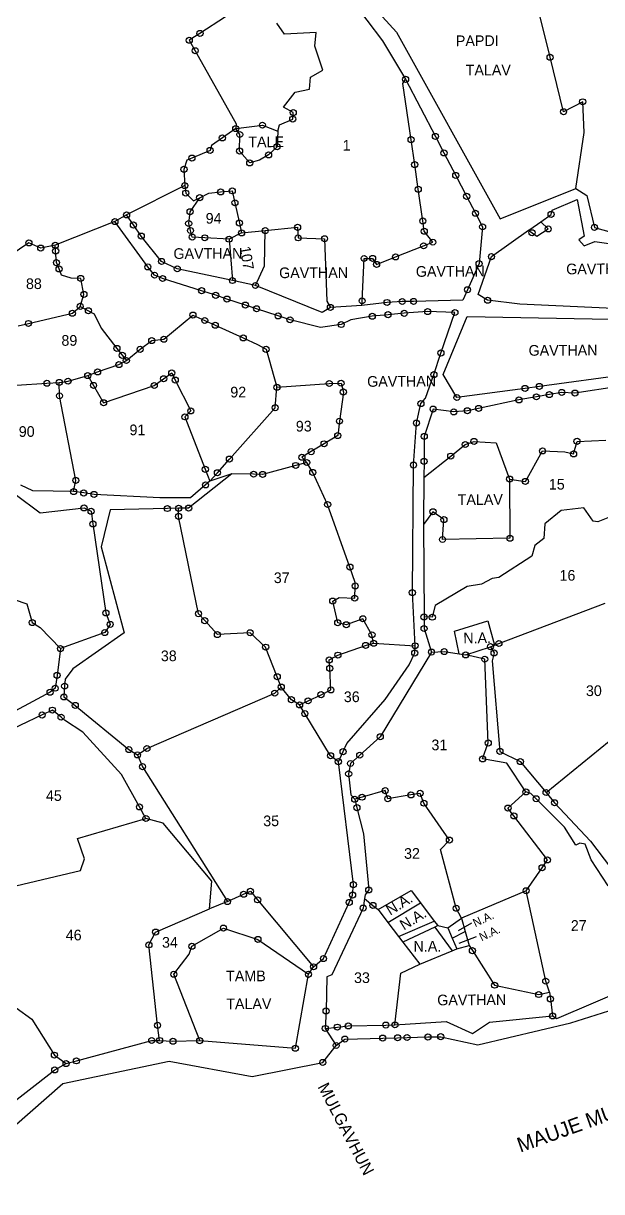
# Model space of a CAD drawing. Header units: metres. Extents: x 267555 to 271401, y 2138064 to 2142263.
# Drawn here: x 269843 to 270337, y 2140631 to 2141627 of the extents above; entities that cross this region are included whole.
import ezdxf

# ---------------------------------------------------------------- set-up
doc = ezdxf.new("R2010")
doc.units = ezdxf.units.M
for name, color, linetype in [('OFF', 1, 'Continuous'), ('POLY_PARCEL', 6, 'Continuous'), ('POLY_ROAD', 30, 'Continuous'), ('POLY_WATER', 4, 'Continuous'), ('SYM_STONE', 1, 'Continuous'), ('TEXT_MAPIN', 7, 'Continuous'), ('TEXT_MAPOUT', 7, 'Continuous'), ('TEXT_PARCEL', 7, 'Continuous'), ('V_BOUND_LINE', 7, 'Continuous')]:
    doc.layers.add(name, color=color, linetype=linetype)
doc.styles.add('TEXT_MAP', font='', dxfattribs={"height": 2.5})
doc.styles.get('TEXT_MAP').set_extended_font_data('Kruti Dev 050')
doc.dimstyles.get("Standard").update_dxf_attribs({"dimtxt": 0.18, "dimasz": 0.18, "dimexe": 0.18, "dimexo": 0.0625, "dimgap": 0.09, "dimtad": 0, "dimtih": 1, "dimtoh": 1, "dimdec": 4, "dimzin": 0, "dimdsep": 46, "dimtxsty": 'Standard', "dimcen": 0.09, "dimadec": 0, "dimazin": 0, "dimtfac": 1, "dimtdec": 4, "dimtofl": 0, "dimtmove": 0, "dimatfit": 3, "dimfxl": 1, "dimtolj": 1, "dimtzin": 0, "dimarcsym": 0})

msp = doc.modelspace()

# ---------------------------------------------------------------- linework, layer by layer
at = {"layer": 'OFF'}
msp.add_line((270021.19, 2141243.12), (270002.51, 2141236.79), dxfattribs=at)
at = {"layer": 'POLY_PARCEL'}
for p, q in [((270066.24, 2141617.92), (270059.65, 2141627.34)), ((270093.16, 2141619.51), (270066.24, 2141617.92)), ((270092, 2141607.63), (270093.16, 2141619.51)), ((270098.9, 2141587.31), (270092, 2141607.63)), ((270088.25, 2141581.2), (270098.9, 2141587.31)), ((270087.57, 2141571.02), (270088.25, 2141581.2)), ((270167.28, 2141576.01), (270169.48, 2141579.45)), ((270174.2, 2141527.97), (270167.28, 2141576.01)), ((270065.33, 2141555.64), (270075.22, 2141568.53)), ((270075.22, 2141568.53), (270087.57, 2141571.02)), ((270073.6, 2141551.08), (270065.33, 2141555.64)), ((270061.77, 2141540.6), (270073.15, 2141545.5)), ((270073.15, 2141545.5), (270073.6, 2141551.08)), ((270060.36, 2141535.28), (270061.77, 2141540.6)), ((270177.26, 2141506.75), (270174.2, 2141527.97)), ((270180.29, 2141485.73), (270177.26, 2141506.75)), ((269981.06, 2141488.82), (269981.81, 2141482.41)), ((270184.18, 2141458.67), (270180.29, 2141485.73)), ((269981.81, 2141482.41), (269988.59, 2141475.88)), ((269985.52, 2141466.53), (269993.75, 2141478.52)), ((269988.59, 2141475.88), (269993.75, 2141478.52)), ((269993.75, 2141478.52), (270001.53, 2141482.51)), ((270001.53, 2141482.51), (270011.64, 2141483.43)), ((270011.64, 2141483.43), (270021.58, 2141484.33)), ((270021.58, 2141484.33), (270023.83, 2141474.15)), ((269984.36, 2141456.51), (269985.52, 2141466.53)), ((270023.83, 2141474.15), (270027.66, 2141456.9)), ((269985.91, 2141450.52), (269984.36, 2141456.51)), ((270027.66, 2141456.9), (270029.53, 2141448.44)), ((270185.45, 2141449.9), (270184.18, 2141458.67)), ((270291.22, 2141451.88), (270284.81, 2141457.99)), ((269987.36, 2141444.95), (269985.91, 2141450.52)), ((270029.53, 2141448.44), (270018.83, 2141443.12)), ((270029.53, 2141448.44), (270049.68, 2141450.46)), ((270048.96, 2141420.54), (270049.68, 2141450.46)), ((270049.68, 2141450.46), (270077.33, 2141453.24)), ((270077.33, 2141453.24), (270077.8, 2141444.25)), ((270192.76, 2141440.57), (270185.45, 2141449.9)), ((270274.51, 2141450.69), (270277.41, 2141448.61)), ((270277.41, 2141448.61), (270281.48, 2141445.68)), ((270281.48, 2141445.68), (270291.22, 2141451.88)), ((269870.81, 2141433.1), (269870.46, 2141438)), ((269998.13, 2141444.32), (269987.36, 2141444.95)), ((270018.83, 2141443.12), (269998.13, 2141444.32)), ((270018.83, 2141443.12), (270021.75, 2141407.88)), ((270077.8, 2141444.25), (270100.32, 2141443.5)), ((270100.32, 2141443.5), (270102.3, 2141390.38)), ((270160.9, 2141427.98), (270184.93, 2141437.47)), ((270184.93, 2141437.47), (270192.76, 2141440.57)), ((269871.52, 2141423.13), (269870.81, 2141433.1)), ((270132.42, 2141390.55), (270134.12, 2141426.68)), ((270134.12, 2141426.68), (270141.38, 2141426.71)), ((270141.38, 2141426.71), (270144.74, 2141421.59)), ((270144.74, 2141421.59), (270160.9, 2141427.98)), ((269873.72, 2141417.75), (269871.52, 2141423.13)), ((269875.9, 2141412.39), (269873.72, 2141417.75)), ((270041.36, 2141403.64), (270048.96, 2141420.54)), ((269884.08, 2141409.95), (269875.9, 2141412.39)), ((269892.23, 2141409.7), (269884.08, 2141409.95)), ((269894.92, 2141396.05), (269892.23, 2141409.7)), ((269891.77, 2141385.86), (269894.92, 2141396.05)), ((269885.1, 2141380.01), (269891.77, 2141385.86)), ((269891.77, 2141385.86), (269898.77, 2141382.14)), ((270102.3, 2141390.38), (270105.29, 2141384.93)), ((270132.24, 2141386.71), (270132.25, 2141386.9)), ((270132.25, 2141386.9), (270132.42, 2141390.55)), ((269847.6, 2141371.27), (269885.1, 2141380.01)), ((269898.77, 2141382.14), (269903.73, 2141379.52)), ((269903.73, 2141379.52), (269909.61, 2141367.34)), ((269963.16, 2141357.79), (269987.96, 2141378.42)), ((269987.96, 2141378.42), (269998.11, 2141373.81)), ((269838.87, 2141369.24), (269847.6, 2141371.27)), ((269909.61, 2141367.34), (269923.11, 2141350.01)), ((269998.11, 2141373.81), (270007.04, 2141369.75)), ((270007.04, 2141369.75), (270030.92, 2141358.91)), ((269942.92, 2141349.22), (269952.85, 2141356.7)), ((269952.85, 2141356.7), (269963.16, 2141357.79)), ((270030.92, 2141358.91), (270043.06, 2141353.39)), ((269923.11, 2141350.01), (269927.71, 2141344.11)), ((269931.16, 2141339.68), (269942.92, 2141349.22)), ((270043.06, 2141353.39), (270050.38, 2141349.23)), ((270050.38, 2141349.23), (270059.7, 2141316.87)), ((269906.6, 2141329.91), (269924.84, 2141336.21)), ((269924.84, 2141336.21), (269931.16, 2141339.68)), ((269927.71, 2141344.11), (269931.16, 2141339.68)), ((269881.36, 2141322.08), (269898.24, 2141326.84)), ((269898.24, 2141326.84), (269906.6, 2141329.91)), ((269898.24, 2141326.84), (269903.15, 2141318.42)), ((269962.99, 2141324.12), (269969.89, 2141329.09)), ((269969.89, 2141329.09), (269972.94, 2141323)), ((269837.37, 2141318.52), (269863.3, 2141320.29)), ((269863.3, 2141320.29), (269873.94, 2141321.02)), ((269873.94, 2141321.02), (269881.36, 2141322.08)), ((269874.1, 2141309.56), (269873.94, 2141321.02)), ((269903.15, 2141318.42), (269911.74, 2141303.66)), ((269911.74, 2141303.66), (269954.97, 2141318.35)), ((269954.97, 2141318.35), (269962.99, 2141324.12)), ((269972.94, 2141323), (269986.17, 2141296.67)), ((270058.19, 2141299.37), (270059.7, 2141316.87)), ((270059.7, 2141316.87), (270104.32, 2141320.08)), ((270104.32, 2141320.08), (270114.46, 2141320.35)), ((270104.32, 2141320.08), (270104.32, 2141320.08)), ((270114.46, 2141320.35), (270116.38, 2141312.83)), ((269888.02, 2141237.42), (269874.1, 2141309.56)), ((270116.38, 2141312.83), (270113.06, 2141287.97)), ((269986.17, 2141296.67), (269981.13, 2141291.63)), ((270019.12, 2141255.61), (270058.19, 2141299.37)), ((269981.13, 2141291.63), (269998.56, 2141246.91)), ((270113.06, 2141287.97), (270111.55, 2141275.67)), ((270099.96, 2141268.66), (270088.9, 2141261.97)), ((270111.55, 2141275.67), (270099.96, 2141268.66)), ((270312.87, 2141260), (270315.82, 2141270.75)), ((270315.82, 2141270.75), (270340.55, 2141271.62)), ((270088.9, 2141261.97), (270081.01, 2141257.21)), ((270081.01, 2141257.21), (270085.13, 2141252.7)), ((270271.76, 2141236.59), (270286.38, 2141262.62)), ((270286.38, 2141262.62), (270305.37, 2141261.71)), ((270305.37, 2141261.71), (270312.87, 2141260)), ((269998.56, 2141246.91), (270002.51, 2141236.79)), ((270008.88, 2141244.01), (270019.12, 2141255.61)), ((270075.75, 2141250.19), (270047.44, 2141242.6)), ((270085.13, 2141252.7), (270075.75, 2141250.19)), ((270090.24, 2141244.26), (270085.13, 2141252.7)), ((269886.13, 2141227.92), (269888.02, 2141237.42)), ((270002.51, 2141236.79), (270008.88, 2141244.01)), ((270039.8, 2141242.75), (270021.19, 2141243.12)), ((270047.44, 2141242.6), (270039.8, 2141242.75)), ((270102.98, 2141216.89), (270090.24, 2141244.26)), ((270258.27, 2141238.61), (270271.76, 2141236.59)), ((270121.96, 2141163.51), (270102.98, 2141216.89)), ((269975.79, 2141206.75), (269975.75, 2141213.67)), ((269992.74, 2141123.8), (269975.79, 2141206.75)), ((270302.2, 2141211.74), (270288.42, 2141200.54)), ((270321.51, 2141214.09), (270302.2, 2141211.74)), ((270329.67, 2141202.62), (270321.51, 2141214.09)), ((270344.9, 2141206.62), (270333.62, 2141202.26)), ((270288.42, 2141200.54), (270287.54, 2141187.92)), ((270333.62, 2141202.26), (270329.67, 2141202.62)), ((270287.54, 2141187.92), (270279.68, 2141181.87)), ((270279.68, 2141181.87), (270277.2, 2141172.88)), ((270277.2, 2141172.88), (270249.19, 2141154.77)), ((270126.59, 2141150.49), (270121.96, 2141163.51)), ((270126.1, 2141137.05), (270126.48, 2141147.44)), ((270126.48, 2141147.44), (270126.59, 2141150.49)), ((270221.97, 2141147.06), (270194.79, 2141130.64)), ((270234.32, 2141149.08), (270221.97, 2141147.06)), ((270243.29, 2141153.9), (270234.32, 2141149.08)), ((270249.19, 2141154.77), (270243.29, 2141153.9)), ((270107.3, 2141134.54), (270112.92, 2141137.55)), ((270112.92, 2141137.55), (270126.1, 2141137.05)), ((269835.45, 2141135.9), (269846.3, 2141132.19)), ((269846.3, 2141132.19), (269850.85, 2141116.22)), ((270111.58, 2141116.11), (270107.3, 2141134.54)), ((270194.79, 2141130.64), (270192.31, 2141120.8)), ((270249.14, 2141098.4), (270339.8, 2141132.74)), ((269998.1, 2141117.86), (269992.74, 2141123.8)), ((270008.85, 2141105.96), (269998.1, 2141117.86)), ((270133.04, 2141119.49), (270118.92, 2141114.34)), ((270140.83, 2141105.79), (270133.04, 2141119.49)), ((270192.31, 2141120.8), (270185.22, 2141121.05)), ((270211.19, 2141108.83), (270239.81, 2141117.67)), ((270239.81, 2141117.67), (270245.25, 2141096.93)), ((269850.85, 2141116.22), (269857.47, 2141112.01)), ((269857.47, 2141112.01), (269874.94, 2141094.01)), ((270036.81, 2141107.53), (270008.85, 2141105.96)), ((270050.06, 2141095.28), (270036.81, 2141107.53)), ((270118.92, 2141114.34), (270111.58, 2141116.11)), ((270215.18, 2141089.5), (270211.19, 2141108.83)), ((270111.72, 2141088.46), (270135.34, 2141096.74)), ((270135.34, 2141096.74), (270142.18, 2141098.55)), ((270142.18, 2141098.55), (270140.83, 2141105.79)), ((270142.18, 2141098.55), (270177.64, 2141096.42)), ((270241.95, 2141095.67), (270245.25, 2141096.93)), ((270245.25, 2141096.93), (270249.14, 2141098.4)), ((270059.93, 2141070.03), (270050.06, 2141095.28)), ((270104.39, 2141084.32), (270111.72, 2141088.46)), ((270191.62, 2141091.04), (270202.44, 2141091.45)), ((270202.44, 2141091.45), (270215.18, 2141089.5)), ((270215.18, 2141089.5), (270220.88, 2141088.62)), ((270104.76, 2141077.19), (270104.39, 2141084.32)), ((270105.71, 2141058.77), (270104.76, 2141077.19)), ((270063.38, 2141061.19), (270059.93, 2141070.03)), ((270057.81, 2141056.03), (270063.38, 2141061.19)), ((270072.04, 2141050.48), (270063.38, 2141061.19)), ((270097.3, 2141054.74), (270105.71, 2141058.77)), ((269948.74, 2141008.85), (270057.81, 2141056.03)), ((270079, 2141045.98), (270072.04, 2141050.48)), ((270079, 2141045.98), (270086.3, 2141049.48)), ((270086.3, 2141049.48), (270097.3, 2141054.74)), ((270083.5, 2141038.62), (270079, 2141045.98)), ((270105.51, 2141002.64), (270083.5, 2141038.62)), ((270289.37, 2140971.31), (270358.65, 2141027.58)), ((269940.68, 2141003.36), (269948.74, 2141008.85)), ((270112.1, 2140997.6), (270105.51, 2141002.64)), ((270132.32, 2140967.32), (270126.1, 2140965.57)), ((270152.09, 2140972.91), (270132.32, 2140967.32)), ((270154.31, 2140966), (270152.09, 2140972.91)), ((270174.07, 2140969.3), (270154.31, 2140966)), ((270181.93, 2140970.61), (270174.07, 2140969.3)), ((270185.13, 2140962.2), (270181.93, 2140970.61)), ((270256.91, 2140958.03), (270272.23, 2140971.78)), ((270206.88, 2140930.75), (270185.13, 2140962.2)), ((270261.99, 2140951.36), (270256.91, 2140958.03)), ((269889.39, 2140932.13), (269947.92, 2140949.18)), ((270290.57, 2140913.87), (270261.99, 2140951.36)), ((269895.49, 2140914.65), (269889.39, 2140932.13)), ((270199.28, 2140922.82), (270206.88, 2140930.75)), ((270212.69, 2140872.64), (270199.28, 2140922.82)), ((270199.28, 2140922.82), (270199.28, 2140922.82)), ((270199.28, 2140922.82), (270199.28, 2140922.82)), ((269892.03, 2140904.87), (269895.49, 2140914.65)), ((270285.97, 2140907.21), (270290.57, 2140913.87)), ((269810.73, 2140885.45), (269892.03, 2140904.87)), ((270272.41, 2140887.56), (270285.97, 2140907.21)), ((270145.97, 2140871.55), (270174.13, 2140887.78)), ((270174.13, 2140887.78), (270182.21, 2140877.16)), ((270272.41, 2140887.56), (270217.2, 2140864.21)), ((270289.12, 2140810.46), (270272.41, 2140887.56)), ((270017.48, 2140878.34), (270031.26, 2140884.54)), ((270031.26, 2140884.54), (270037.07, 2140887.14)), ((270037.07, 2140887.14), (270043.23, 2140879.77)), ((270043.23, 2140879.77), (270090.94, 2140822.71)), ((270134.56, 2140880.81), (270141.61, 2140875.09)), ((269956.13, 2140852.34), (270002.05, 2140872.09)), ((270141.61, 2140875.09), (270145.97, 2140871.55)), ((270145.97, 2140871.55), (270154.48, 2140860.38)), ((270154.48, 2140860.38), (270182.21, 2140877.16)), ((270182.21, 2140877.16), (270193.93, 2140861.74)), ((270217.2, 2140864.21), (270212.69, 2140872.64)), ((270154.48, 2140860.38), (270163.53, 2140848.53)), ((270163.53, 2140848.53), (270193.93, 2140861.74)), ((270193.93, 2140861.74), (270196.92, 2140857.81)), ((270196.92, 2140857.81), (270194.33, 2140856.58)), ((270196.92, 2140857.81), (270205.44, 2140855.97)), ((270205.44, 2140855.97), (270217.2, 2140864.21)), ((270217.2, 2140864.21), (270220.39, 2140852.75)), ((269950.4, 2140841.41), (269956.13, 2140852.34)), ((270163.53, 2140848.53), (270167.17, 2140843.75)), ((270194.33, 2140856.58), (270167.17, 2140843.75)), ((270194.33, 2140856.58), (270209.12, 2140836.27)), ((270205.44, 2140855.97), (270209.3, 2140847.12)), ((270209.3, 2140847.12), (270220.39, 2140852.75)), ((270220.39, 2140852.75), (270223.66, 2140841)), ((269957.78, 2140772.8), (269950.4, 2140841.41)), ((270167.17, 2140843.75), (270181.53, 2140824.91)), ((270209.12, 2140836.27), (270213.28, 2140837.98)), ((270209.3, 2140847.12), (270213.28, 2140837.98)), ((270213.28, 2140837.98), (270223.66, 2140841)), ((270223.66, 2140841), (270226.57, 2140836.48)), ((270181.53, 2140824.91), (270209.12, 2140836.27)), ((270226.57, 2140836.48), (270245.53, 2140807.01)), ((270165.42, 2140817.24), (270181.53, 2140824.91)), ((270160.43, 2140773.2), (270165.42, 2140817.24)), ((270292.38, 2140801.14), (270289.12, 2140810.46)), ((270245.53, 2140807.01), (270283.11, 2140799.06)), ((270283.11, 2140799.06), (270292.38, 2140801.14)), ((270292.38, 2140801.14), (270293.13, 2140795.28)), ((269823.66, 2140797.47), (269850.54, 2140777.98)), ((270293.13, 2140795.28), (270294.99, 2140780.82)), ((269850.54, 2140777.98), (269869.71, 2140747.39)), ((269959.57, 2140759.89), (269957.78, 2140772.8)), ((269869.71, 2140747.39), (269879.69, 2140740.21))]:
    msp.add_line(p, q, dxfattribs=at)
at = {"layer": 'POLY_ROAD'}
for p, q in [((270129.89, 2141654.6), (270161.88, 2141619.56)), ((270122.92, 2141647.74), (270149.74, 2141612.34)), ((270161.88, 2141619.56), (270250.26, 2141460.45)), ((270149.74, 2141612.34), (270169.48, 2141579.45)), ((270169.48, 2141579.45), (270194.91, 2141530.77)), ((270194.91, 2141530.77), (270202.28, 2141516.67)), ((270202.28, 2141516.67), (270212.29, 2141497.51)), ((270212.29, 2141497.51), (270221.62, 2141479.68)), ((270250.26, 2141460.45), (270314.92, 2141486.31)), ((270314.92, 2141486.31), (270324.32, 2141480.39)), ((270221.62, 2141479.68), (270229.16, 2141465.25)), ((270294.56, 2141467.99), (270316.03, 2141477)), ((270316.03, 2141477), (270322.05, 2141445.77)), ((270324.32, 2141480.39), (270330.71, 2141453.18)), ((270229.16, 2141465.25), (270235.21, 2141453.67)), ((270293.71, 2141464.3), (270294.56, 2141467.99)), ((269949.5, 2141419.46), (269921.41, 2141458.15)), ((269937.16, 2141455.25), (269931.34, 2141463.78)), ((270275.46, 2141451.36), (270284.81, 2141457.99)), ((270284.81, 2141457.99), (270293.71, 2141464.3)), ((269943.89, 2141445.76), (269937.16, 2141455.25)), ((269961.18, 2141424.22), (269943.89, 2141445.76)), ((270235.21, 2141453.67), (270232.23, 2141422.34)), ((270242.82, 2141428.23), (270274.51, 2141450.69)), ((270274.51, 2141450.69), (270275.46, 2141451.36)), ((270322.05, 2141445.77), (270317.29, 2141442.7)), ((270330.71, 2141453.18), (270368.55, 2141442.29)), ((270317.29, 2141442.7), (270321.88, 2141437.52)), ((270321.88, 2141437.52), (270330.99, 2141441.03)), ((270330.99, 2141441.03), (270387.96, 2141433.5)), ((270231.46, 2141396.04), (270242.82, 2141428.23)), ((269955.2, 2141412.45), (269949.5, 2141419.46)), ((269974.65, 2141417.86), (269961.18, 2141424.22)), ((270021.75, 2141407.88), (269974.65, 2141417.86)), ((270232.23, 2141422.34), (270222.35, 2141400.05)), ((269962.11, 2141409.6), (269955.2, 2141412.45)), ((269995.39, 2141399.22), (269962.11, 2141409.6)), ((270041.36, 2141403.64), (270021.75, 2141407.88)), ((270007.41, 2141395.26), (269995.39, 2141399.22)), ((270098.3, 2141380.52), (270041.36, 2141403.64)), ((270222.35, 2141400.05), (270218.35, 2141391.03)), ((270239.52, 2141391.09), (270231.46, 2141396.04)), ((270017.02, 2141392.1), (270007.41, 2141395.26)), ((270032.75, 2141386.92), (270017.02, 2141392.1)), ((270042.26, 2141383.79), (270032.75, 2141386.92)), ((270132.24, 2141386.71), (270105.29, 2141384.93)), ((270153.72, 2141389.17), (270132.24, 2141386.71)), ((270166.62, 2141389.98), (270153.72, 2141389.17)), ((270176.28, 2141390.05), (270166.62, 2141389.98)), ((270218.35, 2141391.03), (270176.28, 2141390.05)), ((270267.14, 2141387.75), (270239.52, 2141391.09)), ((270409.51, 2141381.06), (270267.14, 2141387.75)), ((270060.72, 2141377.71), (270042.26, 2141383.79)), ((270070.84, 2141374.38), (270060.72, 2141377.71)), ((270105.29, 2141384.93), (270098.3, 2141380.52)), ((270141.08, 2141377.45), (270122.64, 2141374.25)), ((270154.52, 2141378.76), (270141.08, 2141377.45)), ((270168.32, 2141379.91), (270154.52, 2141378.76)), ((270188.26, 2141381.4), (270168.32, 2141379.91)), ((270211.65, 2141380.6), (270188.26, 2141381.4)), ((270199.65, 2141346.08), (270211.65, 2141380.6)), ((270201.53, 2141327.62), (270222.13, 2141377.25)), ((270222.13, 2141377.25), (270410.92, 2141373.81)), ((270096.77, 2141367.94), (270070.84, 2141374.38)), ((270114.54, 2141370.35), (270096.77, 2141367.94)), ((270122.64, 2141374.25), (270114.54, 2141370.35)), ((270193.66, 2141327.7), (270199.65, 2141346.08)), ((270186.41, 2141307.58), (270193.66, 2141327.7)), ((270213.28, 2141308.12), (270201.53, 2141327.62)), ((270400.03, 2141333.15), (270283.74, 2141317.56)), ((270271.51, 2141315.92), (270213.28, 2141308.12)), ((270283.74, 2141317.56), (270271.51, 2141315.92)), ((270351.15, 2141317.43), (270314.08, 2141311.92)), ((270182.57, 2141302.93), (270186.41, 2141307.58)), ((270266.23, 2141306.07), (270231.85, 2141298.84)), ((270281.14, 2141308.69), (270266.23, 2141306.07)), ((270292.2, 2141310.63), (270281.14, 2141308.69)), ((270302.83, 2141312.5), (270292.2, 2141310.63)), ((270314.08, 2141311.92), (270302.83, 2141312.5)), ((270178.79, 2141286.3), (270182.57, 2141302.93)), ((270193.01, 2141298.3), (270185.41, 2141274.99)), ((270210.64, 2141295.84), (270193.01, 2141298.3)), ((270222.23, 2141296.82), (270210.64, 2141295.84)), ((270231.85, 2141298.84), (270222.23, 2141296.82)), ((270176.26, 2141250.54), (270178.79, 2141286.3)), ((270185.41, 2141274.99), (270185.24, 2141253.67)), ((270175.26, 2141141.79), (270176.26, 2141250.54)), ((270185.24, 2141253.67), (270185.13, 2141239.8)), ((270021.19, 2141243.12), (269984.33, 2141213.86)), ((270002.51, 2141236.79), (269998.73, 2141233.56)), ((270185.13, 2141239.8), (270184.84, 2141202.03)), ((269851.2, 2141228.58), (269841.19, 2141233.51)), ((269886.13, 2141227.92), (269851.2, 2141228.58)), ((269894.8, 2141226.72), (269886.13, 2141227.92)), ((269903.6, 2141225.51), (269894.8, 2141226.72)), ((269998.73, 2141233.56), (269985.95, 2141222.59)), ((269836.2, 2141225.65), (269857.54, 2141209.93)), ((269959.75, 2141222.46), (269903.6, 2141225.51)), ((269985.95, 2141222.59), (269959.75, 2141222.46)), ((269857.54, 2141209.93), (269895.01, 2141213.97)), ((269895.01, 2141213.97), (269901.04, 2141211.15)), ((269901.04, 2141211.15), (269902.62, 2141200.3)), ((269917.27, 2141212.39), (269909.69, 2141180.68)), ((269966.16, 2141213.46), (269917.27, 2141212.39)), ((269975.75, 2141213.67), (269966.16, 2141213.46)), ((269984.33, 2141213.86), (269975.75, 2141213.67)), ((269902.62, 2141200.3), (269913.69, 2141124.44)), ((270184.84, 2141202.03), (270184.85, 2141199.85)), ((270184.85, 2141199.85), (270185.22, 2141121.05)), ((269909.69, 2141180.68), (269929.38, 2141107.41)), ((270177.64, 2141096.42), (270175.26, 2141141.79)), ((269913.69, 2141124.44), (269917.36, 2141114.69)), ((270185.22, 2141121.05), (270185.26, 2141111.16)), ((269912.76, 2141107.71), (269874.94, 2141094.01)), ((269929.38, 2141107.41), (269885.43, 2141076.84)), ((269917.36, 2141114.69), (269912.76, 2141107.71)), ((270185.26, 2141111.16), (270191.62, 2141091.04)), ((269874.94, 2141094.01), (269872.01, 2141071.17)), ((270191.62, 2141091.04), (270147.87, 2141018.88)), ((270172.42, 2141080.14), (270177.3, 2141090.29)), ((270177.3, 2141090.29), (270177.64, 2141096.42)), ((270220.88, 2141088.62), (270241.95, 2141095.67)), ((270237.13, 2141085), (270220.88, 2141088.62)), ((270241.95, 2141095.67), (270244.99, 2141090.36)), ((270244.99, 2141090.36), (270243.4, 2141083.64)), ((269885.43, 2141076.84), (269878.9, 2141067.93)), ((270151.95, 2141050.68), (270172.42, 2141080.14)), ((270240.03, 2141013.54), (270237.13, 2141085)), ((270243.4, 2141083.64), (270250.04, 2141006.36)), ((269872.01, 2141071.17), (269870.44, 2141060.26)), ((269878.9, 2141067.93), (269878.47, 2141062)), ((269866.01, 2141056.84), (269784.82, 2141013.35)), ((269870.44, 2141060.26), (269866.01, 2141056.84)), ((269878.47, 2141062), (269877.82, 2141052.86)), ((269877.82, 2141052.86), (269887.52, 2141045.57)), ((270119.37, 2141013.08), (270151.95, 2141050.68)), ((269859.28, 2141037.42), (269780.48, 2141000.19)), ((269868.02, 2141041.56), (269859.28, 2141037.42)), ((269875.46, 2141035.56), (269868.02, 2141041.56)), ((269887.52, 2141045.57), (269933.31, 2141007.95)), ((269878.5, 2141033.11), (269875.46, 2141035.56)), ((269894.01, 2141022.76), (269878.5, 2141033.11)), ((269926.88, 2140986.61), (269894.01, 2141022.76)), ((270147.87, 2141018.88), (270130.36, 2141003.14)), ((269933.31, 2141007.95), (269940.68, 2141003.36)), ((270116.12, 2141006.16), (270119.37, 2141013.08)), ((270235.21, 2140999.97), (270240.03, 2141013.54)), ((269940.68, 2141003.36), (269944.98, 2140993.34)), ((270112.1, 2140997.6), (270116.12, 2141006.16)), ((270124.99, 2140892.77), (270112.1, 2140997.6)), ((270130.36, 2141003.14), (270122.48, 2140996.06)), ((270255.88, 2140996.48), (270235.21, 2140999.97)), ((270250.04, 2141006.36), (270267.43, 2140997.72)), ((270267.43, 2140997.72), (270289.37, 2140971.31)), ((269944.98, 2140993.34), (270017.48, 2140878.34)), ((270122.48, 2140996.06), (270120.9, 2140987.25)), ((270120.9, 2140987.25), (270122.84, 2140969.43)), ((270272.23, 2140971.78), (270255.88, 2140996.48)), ((269942.36, 2140959.06), (269926.88, 2140986.61)), ((270122.84, 2140969.43), (270126.1, 2140965.57)), ((270276.47, 2140970.48), (270272.23, 2140971.78)), ((270280.95, 2140965.98), (270276.47, 2140970.48)), ((270289.37, 2140971.31), (270296.62, 2140962.59)), ((269947.92, 2140949.18), (269942.36, 2140959.06)), ((270126.1, 2140965.57), (270127.94, 2140958.38)), ((270127.94, 2140958.38), (270133.67, 2140935.97)), ((270305.13, 2140941.67), (270280.95, 2140965.98)), ((270296.62, 2140962.59), (270327.46, 2140929.69)), ((269962.65, 2140945.08), (269947.92, 2140949.18)), ((270004.25, 2140895.86), (269962.65, 2140945.08)), ((270314.94, 2140926.43), (270305.13, 2140941.67)), ((270133.67, 2140935.97), (270138.08, 2140888.28)), ((270318.18, 2140928.07), (270314.94, 2140926.43)), ((270322.82, 2140927.17), (270318.18, 2140928.07)), ((270327.46, 2140929.69), (270355.93, 2140892.08)), ((270327.98, 2140913.99), (270322.82, 2140927.17)), ((270342.28, 2140891.67), (270327.98, 2140913.99)), ((270002.05, 2140872.09), (270004.25, 2140895.86)), ((270124.27, 2140883.89), (270124.99, 2140892.77)), ((270138.08, 2140888.28), (270135.09, 2140884.1)), ((270017.48, 2140878.34), (270002.05, 2140872.09)), ((270099.41, 2140829.7), (270121.4, 2140877.64)), ((270121.4, 2140877.64), (270124.27, 2140883.89)), ((270134.56, 2140880.81), (270133.29, 2140872.82)), ((270135.09, 2140884.1), (270134.56, 2140880.81)), ((270133.29, 2140872.82), (270106.44, 2140815.95)), ((270090.94, 2140822.71), (270099.41, 2140829.7)), ((270086.61, 2140816.3), (270090.94, 2140822.71)), ((270075.41, 2140753.25), (270086.61, 2140816.3)), ((270102.28, 2140814.08), (270101.65, 2140785.07)), ((270106.44, 2140815.95), (270102.28, 2140814.08)), ((270298.48, 2140778.52), (270385.46, 2140815.77)), ((270101.65, 2140785.07), (270100.96, 2140770.13)), ((270241.1, 2140775.45), (270294.99, 2140780.82)), ((270294.99, 2140780.82), (270298.48, 2140778.52)), ((270100.96, 2140770.13), (270111.26, 2140771.26)), ((270100.96, 2140770.13), (270110.25, 2140755.6)), ((270111.26, 2140771.26), (270120.56, 2140772.31)), ((270120.56, 2140772.31), (270152.63, 2140773.03)), ((270152.63, 2140773.03), (270160.43, 2140773.2)), ((270160.43, 2140773.2), (270204, 2140776.2)), ((270204, 2140776.2), (270226.54, 2140765.88)), ((270226.54, 2140765.88), (270241.1, 2140775.45)), ((269888.54, 2140742.49), (269952.79, 2140759.86)), ((269952.79, 2140759.86), (269959.57, 2140759.89)), ((269959.57, 2140759.89), (269970.9, 2140759.23)), ((269970.9, 2140759.23), (269993.79, 2140759.72)), ((269993.79, 2140759.72), (270075.41, 2140753.25)), ((269870.05, 2140734.76), (269879.69, 2140740.21)), ((269879.69, 2140740.21), (269888.54, 2140742.49)), ((269795.97, 2140677.16), (269870.05, 2140734.76))]:
    msp.add_line(p, q, dxfattribs=at)
at = {"layer": 'POLY_WATER'}
for p, q in [((270292.79, 2141598.29), (270282.27, 2141640.67)), ((270304.32, 2141551.82), (270292.79, 2141598.29)), ((270320.65, 2141560.29), (270304.32, 2141551.82)), ((270322.04, 2141534.08), (270320.65, 2141560.29)), ((270024.5, 2141537.42), (270047.33, 2141540.36)), ((270028, 2141532.4), (270024.5, 2141537.42)), ((270047.33, 2141540.36), (270060.36, 2141535.28)), ((270060.36, 2141535.28), (270059.82, 2141521.98)), ((270027.83, 2141518.31), (270028, 2141532.4)), ((270314.92, 2141486.31), (270322.04, 2141534.08)), ((270036.45, 2141508.14), (270027.83, 2141518.31)), ((270059.82, 2141521.98), (270052.59, 2141514.99)), ((270044.75, 2141510.42), (270036.45, 2141508.14)), ((270052.59, 2141514.99), (270044.75, 2141510.42)), ((270208.07, 2141258.14), (270220.47, 2141268.05)), ((270220.47, 2141268.05), (270227.9, 2141270.74)), ((270227.9, 2141270.74), (270246.77, 2141269.47)), ((270246.77, 2141269.47), (270258.27, 2141238.61)), ((270185.13, 2141239.8), (270208.07, 2141258.14)), ((270258.27, 2141238.61), (270258.52, 2141188.11)), ((270192.89, 2141210.72), (270184.85, 2141199.85)), ((270202.21, 2141204.06), (270192.89, 2141210.72)), ((270201.01, 2141187.05), (270202.21, 2141204.06)), ((270258.52, 2141188.11), (270201.01, 2141187.05)), ((269987.16, 2140840.25), (270014.04, 2140855.74)), ((270014.04, 2140855.74), (270043.47, 2140846.06)), ((269984.74, 2140833.57), (269987.16, 2140840.25)), ((270043.47, 2140846.06), (270086.61, 2140816.3)), ((269971.68, 2140816.37), (269984.74, 2140833.57)), ((269993.79, 2140759.72), (269971.68, 2140816.37))]:
    msp.add_line(p, q, dxfattribs=at)
at = {"layer": 'SYM_STONE'}
for centre in [(269984.88, 2141612.78), (269994.01, 2141618.63), (269989.93, 2141603.79), (270292.79, 2141598.29), (270169.48, 2141579.45), (270320.65, 2141560.29), (270073.15, 2141545.5), (270073.6, 2141551.08), (270304.32, 2141551.82), (270024.5, 2141537.42), (270028, 2141532.4), (270047.33, 2141540.36), (270013.1, 2141529.5), (270174.2, 2141527.97), (270194.91, 2141530.77), (270002.59, 2141518.87), (270027.83, 2141518.31), (270052.59, 2141514.99), (270059.82, 2141521.98), (270202.28, 2141516.67), (269980.36, 2141502.68), (269987.14, 2141512.28), (270036.45, 2141508.14), (270177.26, 2141506.75), (270212.29, 2141497.51), (269981.06, 2141488.82), (270011.64, 2141483.43), (270021.58, 2141484.33), (270180.29, 2141485.73), (269981.81, 2141482.41), (269993.75, 2141478.52), (270023.83, 2141474.15), (270221.62, 2141479.68), (269931.34, 2141463.78), (269985.52, 2141466.53), (270229.16, 2141465.25), (270293.71, 2141464.3), (269921.41, 2141458.15), (269937.16, 2141455.25), (269984.36, 2141456.51), (270027.66, 2141456.9), (270077.33, 2141453.24), (270184.18, 2141458.67), (270235.21, 2141453.67), (270330.71, 2141453.18), (269943.89, 2141445.76), (269985.91, 2141450.52), (269987.36, 2141444.95), (269998.13, 2141444.32), (270018.83, 2141443.12), (270029.53, 2141448.44), (270049.68, 2141450.46), (270077.8, 2141444.25), (270100.32, 2141443.5), (270185.45, 2141449.9), (270277.41, 2141448.61), (270291.22, 2141451.88), (269848.03, 2141439.94), (269858.07, 2141435.57), (269870.46, 2141438), (269870.81, 2141433.1), (270184.93, 2141437.47), (270192.76, 2141440.57), (269871.52, 2141423.13), (269961.18, 2141424.22), (270134.12, 2141426.68), (270141.38, 2141426.71), (270160.9, 2141427.98), (270242.82, 2141428.23), (269873.72, 2141417.75), (269949.5, 2141419.46), (269974.65, 2141417.86), (270144.74, 2141421.59), (270232.23, 2141422.34), (269892.23, 2141409.7), (269955.2, 2141412.45), (269962.11, 2141409.6), (270021.75, 2141407.88), (270041.36, 2141403.64), (269894.92, 2141396.05), (269995.39, 2141399.22), (270007.41, 2141395.26), (270222.35, 2141400.05), (269891.77, 2141385.86), (270017.02, 2141392.1), (270032.75, 2141386.92), (270042.26, 2141383.79), (270105.29, 2141384.93), (270132.42, 2141390.55), (270153.72, 2141389.17), (270166.62, 2141389.98), (270176.28, 2141390.05), (270239.52, 2141391.09), (269885.1, 2141380.01), (269898.77, 2141382.14), (269987.96, 2141378.42), (269998.11, 2141373.81), (270060.72, 2141377.71), (270070.84, 2141374.38), (270141.08, 2141377.45), (270154.52, 2141378.76), (270168.32, 2141379.91), (270188.26, 2141381.4), (270211.65, 2141380.6), (269847.6, 2141371.27), (270007.04, 2141369.75), (270114.54, 2141370.35), (269952.85, 2141356.7), (269963.16, 2141357.79), (270030.92, 2141358.91), (269923.11, 2141350.01), (269927.71, 2141344.11), (269942.92, 2141349.22), (270050.38, 2141349.23), (270199.65, 2141346.08), (269924.84, 2141336.21), (269931.16, 2141339.68), (269898.24, 2141326.84), (269906.6, 2141329.91), (269962.99, 2141324.12), (269969.89, 2141329.09), (270193.66, 2141327.7), (269863.3, 2141320.29), (269873.94, 2141321.02), (269881.36, 2141322.08), (269903.15, 2141318.42), (269954.97, 2141318.35), (269972.94, 2141323), (270059.7, 2141316.87), (270104.32, 2141320.08), (270114.46, 2141320.35), (270271.51, 2141315.92), (270283.74, 2141317.56), (269874.1, 2141309.56), (269911.74, 2141303.66), (270116.38, 2141312.83), (270213.28, 2141308.12), (270266.23, 2141306.07), (270281.14, 2141308.69), (270292.2, 2141310.63), (270302.83, 2141312.5), (270314.08, 2141311.92), (269986.17, 2141296.67), (270058.19, 2141299.37), (270182.57, 2141302.93), (270193.01, 2141298.3), (270210.64, 2141295.84), (270222.23, 2141296.82), (270231.85, 2141298.84), (269981.13, 2141291.63), (270113.06, 2141287.97), (270178.79, 2141286.3), (270111.55, 2141275.67), (270185.41, 2141274.99), (270099.96, 2141268.66), (270220.47, 2141268.05), (270227.9, 2141270.74), (270315.82, 2141270.75), (270019.12, 2141255.61), (270081.01, 2141257.21), (270088.9, 2141261.97), (270185.24, 2141253.67), (270208.07, 2141258.14), (270286.38, 2141262.62), (270312.87, 2141260), (269998.56, 2141246.91), (270008.88, 2141244.01), (270075.75, 2141250.19), (270085.13, 2141252.7), (270090.24, 2141244.26), (270176.26, 2141250.54), (269888.02, 2141237.42), (269998.73, 2141233.56), (270039.8, 2141242.75), (270047.44, 2141242.6), (270258.27, 2141238.61), (270271.76, 2141236.59), (269886.13, 2141227.92), (269894.8, 2141226.72), (269903.6, 2141225.51), (269895.01, 2141213.97), (269975.75, 2141213.67), (269984.33, 2141213.86), (270102.98, 2141216.89), (269901.04, 2141211.15), (269966.16, 2141213.46), (269975.79, 2141206.75), (270192.89, 2141210.72), (270202.21, 2141204.06), (269902.62, 2141200.3), (270201.01, 2141187.05), (270258.52, 2141188.11), (270121.96, 2141163.51), (270126.48, 2141147.44), (270107.3, 2141134.54), (270126.1, 2141137.05), (270175.26, 2141141.79), (269913.69, 2141124.44), (269850.85, 2141116.22), (269917.36, 2141114.69), (269992.74, 2141123.8), (269998.1, 2141117.86), (270111.58, 2141116.11), (270118.92, 2141114.34), (270133.04, 2141119.49), (270185.22, 2141121.05), (270192.31, 2141120.8), (269912.76, 2141107.71), (270008.85, 2141105.96), (270036.81, 2141107.53), (270140.83, 2141105.79), (270185.26, 2141111.16), (270050.06, 2141095.28), (270135.34, 2141096.74), (270142.18, 2141098.55), (270177.64, 2141096.42), (270241.95, 2141095.67), (270249.14, 2141098.4), (269874.94, 2141094.01), (270104.39, 2141084.32), (270111.72, 2141088.46), (270177.3, 2141090.29), (270191.62, 2141091.04), (270202.44, 2141091.45), (270220.88, 2141088.62), (270237.13, 2141085), (270244.99, 2141090.36), (270104.76, 2141077.19), (269872.01, 2141071.17), (270059.93, 2141070.03), (269866.01, 2141056.84), (269870.44, 2141060.26), (269878.47, 2141062), (270057.81, 2141056.03), (270063.38, 2141061.19), (270097.3, 2141054.74), (270105.71, 2141058.77), (269877.82, 2141052.86), (269887.52, 2141045.57), (270072.04, 2141050.48), (270079, 2141045.98), (270086.3, 2141049.48), (269859.28, 2141037.42), (269868.02, 2141041.56), (269875.46, 2141035.56), (270083.5, 2141038.62), (270147.87, 2141018.88), (269933.31, 2141007.95), (269948.74, 2141008.85), (270116.12, 2141006.16), (270240.03, 2141013.54), (270250.04, 2141006.36), (269940.68, 2141003.36), (270105.51, 2141002.64), (270112.1, 2140997.6), (270122.48, 2140996.06), (270130.36, 2141003.14), (270235.21, 2140999.97), (270267.43, 2140997.72), (269944.98, 2140993.34), (270120.9, 2140987.25), (270126.1, 2140965.57), (270132.32, 2140967.32), (270152.09, 2140972.91), (270154.31, 2140966), (270174.07, 2140969.3), (270181.93, 2140970.61), (270272.23, 2140971.78), (270280.95, 2140965.98), (270289.37, 2140971.31), (269942.36, 2140959.06), (270127.94, 2140958.38), (270185.13, 2140962.2), (270256.91, 2140958.03), (270296.62, 2140962.59), (269947.92, 2140949.18), (270261.99, 2140951.36), (270206.88, 2140930.75), (270285.97, 2140907.21), (270290.57, 2140913.87), (270037.07, 2140887.14), (270124.99, 2140892.77), (270138.08, 2140888.28), (270272.41, 2140887.56), (270017.48, 2140878.34), (270031.26, 2140884.54), (270043.23, 2140879.77), (270121.4, 2140877.64), (270124.27, 2140883.89), (270141.61, 2140875.09), (270133.29, 2140872.82), (270212.69, 2140872.64), (270014.04, 2140855.74), (269956.13, 2140852.34), (270043.47, 2140846.06), (269950.4, 2140841.41), (269987.16, 2140840.25), (270226.57, 2140836.48), (270099.41, 2140829.7), (269971.68, 2140816.37), (270086.61, 2140816.3), (270090.94, 2140822.71), (270245.53, 2140807.01), (270289.12, 2140810.46), (270283.11, 2140799.06), (270293.13, 2140795.28), (270101.65, 2140785.07), (270294.99, 2140780.82), (269957.78, 2140772.8), (270100.96, 2140770.13), (270111.26, 2140771.26), (270120.56, 2140772.31), (270152.63, 2140773.03), (270160.43, 2140773.2), (269952.79, 2140759.86), (269959.57, 2140759.89), (269970.9, 2140759.23), (269993.79, 2140759.72), (270110.25, 2140755.6), (270117.68, 2140761.11), (270149.97, 2140761.91), (270162.72, 2140762.22), (270170.8, 2140762.42), (270188.59, 2140762.85), (270199.53, 2140763.12), (269869.71, 2140747.39), (270075.41, 2140753.25), (269879.69, 2140740.21), (269888.54, 2140742.49), (270098.84, 2140741.2), (269870.05, 2140734.76)]:
    msp.add_circle(centre, 2.58, dxfattribs=at)
at = {"layer": 'V_BOUND_LINE'}
for p, q in [((270015.88, 2141632.66), (269994.01, 2141618.63)), ((269994.01, 2141618.63), (269984.88, 2141612.78)), ((269984.88, 2141612.78), (269989.92, 2141603.78)), ((269989.92, 2141603.78), (270024.88, 2141541.53)), ((270024.5, 2141537.42), (270013.1, 2141529.5)), ((270024.88, 2141541.53), (270024.5, 2141537.42)), ((270013.1, 2141529.5), (270003.83, 2141523.07)), ((270002.59, 2141518.87), (269987.14, 2141512.28)), ((270003.83, 2141523.07), (270002.59, 2141518.87)), ((269982.67, 2141510.37), (269980.36, 2141502.68)), ((269987.14, 2141512.28), (269982.67, 2141510.37)), ((269980.36, 2141502.68), (269981.06, 2141488.82)), ((269981.06, 2141488.82), (269931.34, 2141463.78)), ((269921.41, 2141458.15), (269870.46, 2141438)), ((269931.34, 2141463.78), (269921.41, 2141458.15)), ((269848.03, 2141439.94), (269824.91, 2141424.27)), ((269858.07, 2141435.57), (269848.03, 2141439.94)), ((269870.46, 2141438), (269858.07, 2141435.57)), ((270310.54, 2140774.94), (270372.64, 2140794.56)), ((270231.03, 2140756.2), (270310.54, 2140774.94)), ((270110.25, 2140755.6), (270117.68, 2140761.11)), ((270117.68, 2140761.11), (270149.97, 2140761.91)), ((270149.97, 2140761.91), (270162.72, 2140762.22)), ((270162.72, 2140762.22), (270170.8, 2140762.42)), ((270170.8, 2140762.42), (270188.59, 2140762.85)), ((270188.59, 2140762.85), (270199.53, 2140763.12)), ((270199.53, 2140763.12), (270231.03, 2140756.2)), ((270098.84, 2140741.2), (270110.25, 2140755.6)), ((269876.87, 2140723.13), (269967.77, 2140742.26)), ((269967.77, 2140742.26), (270038.65, 2140729.19)), ((270038.65, 2140729.19), (270098.84, 2140741.2)), ((269771.77, 2140630.99), (269876.87, 2140723.13))]:
    msp.add_line(p, q, dxfattribs=at)

# ---------------------------------------------------------------- texts
at = {"layer": 'TEXT_MAPIN'}
for s, height, rotation, p in [('PAPDI', 9.103, 0.28058, (270212.45, 2141607.71)), ('TALAV', 9.103, 0.28058, (270220.83, 2141582.71)), ('TALE', 9.103, 0.28058, (270035.26, 2141521.5)), ('GAVTHAN', 9.103, 0.28058, (269971.38, 2141426.28)), ('GAVTHAN', 9.103, 0.28058, (270061.58, 2141409.89)), ('GAVTHAN', 9.103, 0.28058, (270178.29, 2141411.05)), ('GAVTHAN', 9.103, 0.28058, (270306.61, 2141413.15)), ('GAVTHAN', 9.103, 0.28058, (270274.5, 2141343.74)), ('GAVTHAN', 9.103, 0.28058, (270136.72, 2141317.28)), ('TALAV', 9.103, 0.28058, (270213.99, 2141216.47)), ('N.A.', 9.103, 0.28058, (270218.81, 2141098.58)), ('N.A.', 9.103, 31.41519, (270156.36, 2140866.27)), ('N.A.', 9.103, 31.41519, (270168.07, 2140853.55)), ('N.A.', 7.08, 25.10151, (270228.99, 2140856.43)), ('N.A.', 7.08, 25.10151, (270234.36, 2140844.36)), ('N.A.', 9.103, 0.28058, (270176.28, 2140835.64)), ('TAMB', 9.103, 0.28058, (270016.34, 2140810.22)), ('GAVTHAN', 9.103, 0.28058, (270196.54, 2140789.83)), ('TALAV', 9.103, 0.28058, (270016.45, 2140786.52))]:
    msp.add_text(s, height=height, rotation=rotation, dxfattribs=at).set_placement(p)
at = {"layer": 'TEXT_MAPOUT'}
for s, height, rotation, p in [('MAUJE MULGAVCHI SHIV', 12.6435, 19.57982, (270267.4, 2140664.23)), ('MULGAVHUN', 10.115, 297.52553, (270094.2, 2140720.5))]:
    msp.add_text(s, height=height, rotation=rotation, dxfattribs=at).set_placement(p)
at = {"layer": 'TEXT_PARCEL', "style": 'TEXT_MAP'}
for s, height, rotation, p in [('1', 9.1, 0.28058, (270115.77, 2141518.61)), ('94', 9.103, 0.28058, (269998.9, 2141456.36)), ('107', 9.103, 279.30854, (270027.91, 2141436.43)), ('88', 9.103, 0.28058, (269845.48, 2141400.58)), ('89', 9.103, 0.28058, (269875.77, 2141352.22)), ('92', 9.103, 0.28058, (270019.91, 2141308.18)), ('93', 9.103, 0.28058, (270075.84, 2141279.11)), ('90', 9.103, 0.28058, (269839.35, 2141274.56)), ('91', 9.103, 0.28058, (269933.88, 2141275.96)), ('15', 9.103, 0.28058, (270291.82, 2141229.58)), ('37', 9.103, 0.28058, (270057.03, 2141149.87)), ('16', 9.103, 0.28058, (270300.92, 2141151.91)), ('38', 9.103, 0.28058, (269960.66, 2141083.27)), ('36', 9.103, 0.28058, (270116.8, 2141048.36)), ('30', 9.103, 0.28058, (270323.44, 2141053.54)), ('31', 9.103, 0.28058, (270191.61, 2141007.34)), ('45', 9.103, 0.28058, (269862.56, 2140964.11)), ('35', 9.103, 0.28058, (270048.02, 2140942.56)), ('32', 9.103, 0.28058, (270168.22, 2140914.75)), ('27', 9.103, 0.28058, (270310.57, 2140853.36)), ('46', 9.103, 0.28058, (269879.45, 2140845.18)), ('34', 9.103, 0.28058, (269961.62, 2140839)), ('33', 9.103, 0.28058, (270125.51, 2140808.86))]:
    msp.add_text(s, height=height, rotation=rotation, dxfattribs=at).set_placement(p)

# ---------------------------------------------------------------- leaders
for points in [[(270225.88, 2140859.96), (270214.24, 2140853.46)], [(270229.65, 2140848.21), (270215.05, 2140842.48)]]:
    msp.add_leader(points, dimstyle='Standard', override={"dimtxt": 2.5, "dimasz": 2.5, "dimexe": 1.25, "dimexo": 0.625, "dimgap": 0.625, "dimtad": 1, "dimtih": 0, "dimtoh": 0, "dimzin": 8, "dimcen": 2.5, "dimtofl": 1})

doc.saveas('drawing.dxf')
